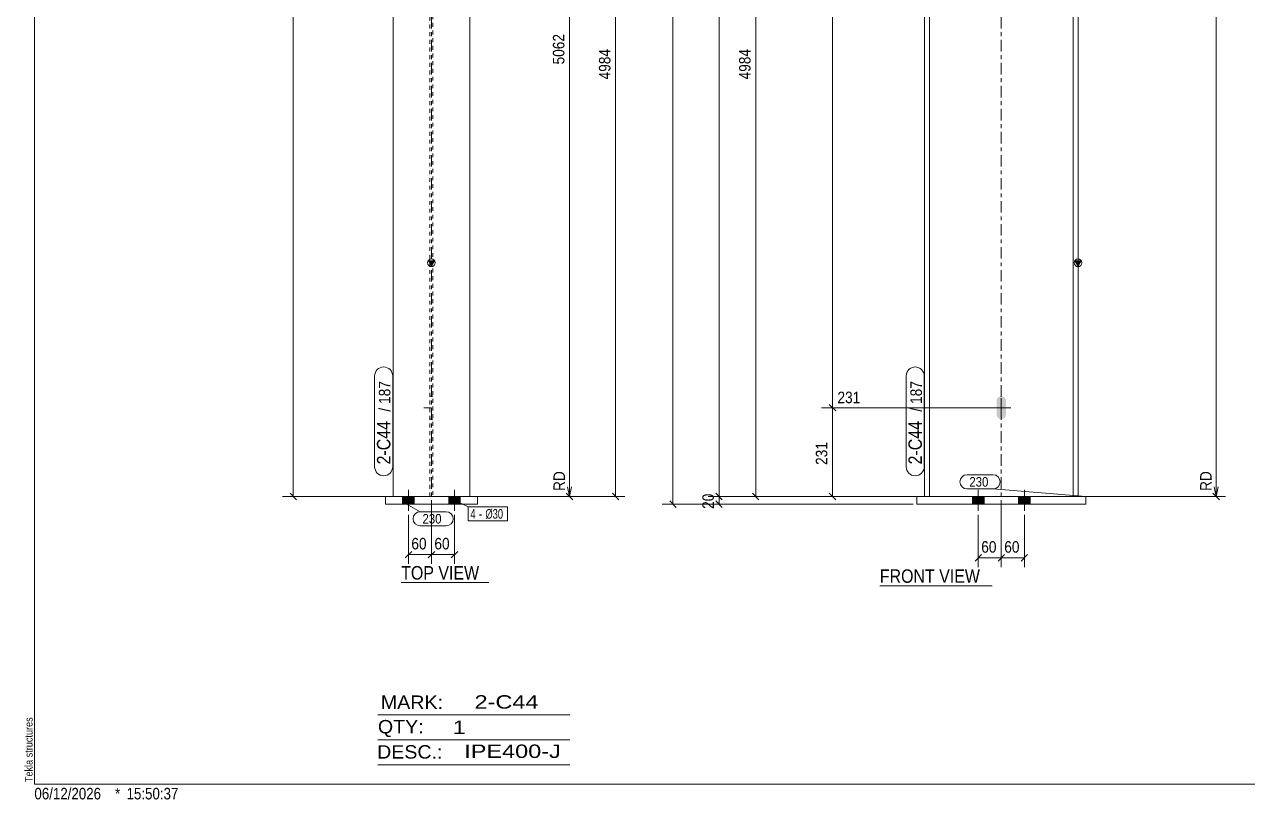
# Model space of a CAD drawing. Header units: millimetres. Extents: x 2 to 579, y 1 to 405.
# Drawn here: x 2.4 to 321.1, y 1 to 203 of the extents above; entities that cross this region are included whole.
import ezdxf

# ---------------------------------------------------------------- set-up
doc = ezdxf.new("R2010")
doc.units = ezdxf.units.MM
for name, pattern in [('XKITLINE00', [0]), ('XKITLINE01', [4, 1, -1, 1, -1]), ('XKITLINE02', [4, 2, -2]), ('XKITLINE03', [6, 3, -1, 1, -1])]:
    doc.linetypes.add(name, pattern=pattern)
for name, color, linetype, lineweight in [('Bolt', 3, 'Continuous', 0), ('BoltMark', 7, 'Continuous', 0), ('Dimensions', 7, 'Continuous', 0), ('DrawingSheet', 5, 'Continuous', 0), ('OtherObjectType', 7, 'Continuous', 0), ('Part', 2, 'Continuous', 0), ('PartMark', 7, 'Continuous', 0)]:
    doc.layers.add(name, color=color, linetype=linetype, lineweight=lineweight)
doc.styles.add('ARIAL', font='ARIAL.TTF')
doc.styles.add('ARIAL_NARROW', font='ARIALN.TTF')

# ---------------------------------------------------------------- blocks, each defined once
blk = doc.blocks.new('*A2')
at = {"layer": 'Bolt'}
for points in [[(257.44, 325.63), (256.96, 325.54), (256.48, 325.63), (256.07, 325.9), (255.8, 326.31), (255.71, 326.79), (255.71, 330.29), (255.8, 330.76), (256.07, 331.17), (256.48, 331.44), (256.96, 331.54), (257.44, 331.44), (257.84, 331.17), (258.11, 330.76), (258.21, 330.29), (258.21, 326.79), (258.11, 326.31), (257.84, 325.9)], [(257.44, 100.17), (256.96, 100.07), (256.48, 100.17), (256.07, 100.44), (255.8, 100.85), (255.71, 101.32), (255.71, 104.82), (255.8, 105.3), (256.07, 105.71), (256.48, 105.98), (256.96, 106.07), (257.44, 105.98), (257.84, 105.71), (258.11, 105.3), (258.21, 104.82), (258.21, 101.32), (258.11, 100.85), (257.84, 100.44)]]:
    blk.add_hatch(color=3, dxfattribs=at).paths.add_polyline_path(points, flags=17)
at = {"layer": 'Bolt', "color": 3, "linetype": 'XKITLINE00', "lineweight": 0}
for p, q in [((259.46, 328.54), (254.46, 328.54)), ((256.96, 331.04), (256.96, 326.04)), ((256.96, 105.57), (256.96, 100.57)), ((259.46, 103.07), (254.46, 103.07))]:
    blk.add_line(p, q, dxfattribs=at)
blk = doc.blocks.new('*A5')
at = {"layer": 'Bolt'}
for points in [[(252.46, 79.95), (252.46, 77.95), (249.46, 77.95), (249.46, 79.95)], [(252.46, 79.95), (252.46, 77.95), (249.46, 77.95), (249.46, 79.95)], [(264.46, 79.95), (264.46, 77.95), (261.46, 77.95), (261.46, 79.95)], [(264.46, 79.95), (264.46, 77.95), (261.46, 77.95), (261.46, 79.95)]]:
    blk.add_hatch(color=3, dxfattribs=at).paths.add_polyline_path(points, flags=17)
at = {"layer": 'Bolt', "color": 3, "linetype": 'XKITLINE00', "lineweight": 0}
for p, q in [((249.46, 79.95), (249.46, 77.95)), ((249.46, 79.95), (249.46, 77.95)), ((250.96, 81.7), (250.96, 76.2)), ((250.96, 81.7), (250.96, 76.2)), ((252.46, 79.95), (252.46, 77.95)), ((252.46, 79.95), (252.46, 77.95)), ((261.46, 79.95), (261.46, 77.95)), ((261.46, 79.95), (261.46, 77.95)), ((262.96, 81.7), (262.96, 76.2)), ((262.96, 81.7), (262.96, 76.2)), ((264.46, 79.95), (264.46, 77.95)), ((264.46, 79.95), (264.46, 77.95))]:
    blk.add_line(p, q, dxfattribs=at)
blk = doc.blocks.new('*A7')
at = {"layer": 'Part'}
blk.add_hatch(color=2, dxfattribs=at).paths.add_polyline_path([(276.16, 141.35), (277.76, 141.35), (276.96, 139.95)], flags=17)
at = {"layer": 'Part', "color": 7, "linetype": 'XKITLINE03', "lineweight": 0}
for p, q in [((256.96, 205.47), (256.96, 382.73)), ((256.96, 69.95), (256.96, 205.37))]:
    blk.add_line(p, q, dxfattribs=at)
at = {"layer": 'Part', "color": 2, "linetype": 'XKITLINE00', "lineweight": 0}
for p, q in [((238.26, 374.7), (236.96, 374.84)), ((236.96, 374.84), (236.96, 205.47)), ((238.26, 374.7), (238.26, 205.47)), ((275.66, 370.76), (275.66, 205.47)), ((276.96, 370.62), (275.66, 370.76)), ((276.96, 205.47), (276.96, 370.62)), ((236.96, 205.37), (236.96, 79.95)), ((238.26, 205.37), (238.26, 79.95)), ((275.66, 205.37), (275.66, 79.95)), ((276.96, 79.95), (276.96, 205.37)), ((276.96, 139.95), (276.16, 141.35)), ((276.16, 141.35), (277.76, 141.35)), ((277.76, 141.35), (276.96, 139.95))]:
    blk.add_line(p, q, dxfattribs=at)
at = {"layer": 'Part', "color": 7, "linetype": 'XKITLINE01', "lineweight": 0}
for p, q in [((275.66, 370.76), (238.26, 374.7)), ((276.96, 79.95), (236.96, 79.95))]:
    blk.add_line(p, q, dxfattribs=at)
at = {"layer": 'Part', "color": 2, "linetype": 'XKITLINE00', "lineweight": 0}
blk.add_circle((276.96, 140.85), 1, dxfattribs=at)
blk = doc.blocks.new('*A11')
at = {"layer": 'Part', "color": 2, "linetype": 'XKITLINE00', "lineweight": 0}
for p, q in [((278.96, 79.95), (234.96, 79.95)), ((234.96, 79.95), (234.96, 77.95)), ((278.96, 79.95), (278.96, 77.95)), ((278.96, 77.95), (234.96, 77.95))]:
    blk.add_line(p, q, dxfattribs=at)
blk = doc.blocks.new('*A13')
at = {"layer": 'Bolt', "color": 3, "linetype": 'XKITLINE02', "lineweight": 0}
for p, q in [((108.05, 331.54), (108.85, 331.54)), ((106.45, 328.54), (110.45, 328.54)), ((108.05, 325.54), (108.85, 325.54)), ((108.05, 106.07), (108.85, 106.07)), ((106.45, 103.07), (110.45, 103.07)), ((108.05, 100.07), (108.85, 100.07))]:
    blk.add_line(p, q, dxfattribs=at)
blk = doc.blocks.new('*A16')
at = {"layer": 'Bolt'}
for points in [[(103.95, 79.95), (103.95, 77.95), (100.95, 77.95), (100.95, 79.95)], [(103.95, 79.95), (103.95, 77.95), (100.95, 77.95), (100.95, 79.95)], [(115.95, 79.95), (115.95, 77.95), (112.95, 77.95), (112.95, 79.95)], [(115.95, 79.95), (115.95, 77.95), (112.95, 77.95), (112.95, 79.95)]]:
    blk.add_hatch(color=3, dxfattribs=at).paths.add_polyline_path(points, flags=17)
at = {"layer": 'Bolt', "color": 3, "linetype": 'XKITLINE00', "lineweight": 0}
for p, q in [((100.95, 79.95), (100.95, 77.95)), ((100.95, 79.95), (100.95, 77.95)), ((102.45, 81.7), (102.45, 76.2)), ((102.45, 81.7), (102.45, 76.2)), ((103.95, 79.95), (103.95, 77.95)), ((103.95, 79.95), (103.95, 77.95)), ((112.95, 79.95), (112.95, 77.95)), ((112.95, 79.95), (112.95, 77.95)), ((114.45, 81.7), (114.45, 76.2)), ((114.45, 81.7), (114.45, 76.2)), ((115.95, 79.95), (115.95, 77.95)), ((115.95, 79.95), (115.95, 77.95))]:
    blk.add_line(p, q, dxfattribs=at)
blk = doc.blocks.new('*A18')
at = {"layer": 'Part'}
blk.add_hatch(color=2, dxfattribs=at).paths.add_polyline_path([(107.65, 141.35), (109.25, 141.35), (108.45, 139.95)], flags=17)
at = {"layer": 'Part', "color": 7, "linetype": 'XKITLINE03', "lineweight": 0}
for p, q in [((108.45, 205.47), (108.45, 382.73)), ((108.45, 69.95), (108.45, 205.37))]:
    blk.add_line(p, q, dxfattribs=at)
at = {"layer": 'Part', "color": 2, "linetype": 'XKITLINE00', "lineweight": 0}
for p, q in [((118.45, 374.84), (98.45, 374.84)), ((98.45, 374.84), (98.45, 205.47)), ((118.45, 205.47), (118.45, 374.84)), ((98.45, 205.37), (98.45, 79.95)), ((118.45, 79.95), (118.45, 205.37)), ((108.45, 139.95), (107.65, 141.35)), ((107.65, 141.35), (109.25, 141.35)), ((109.25, 141.35), (108.45, 139.95))]:
    blk.add_line(p, q, dxfattribs=at)
at = {"layer": 'Part', "color": 7, "linetype": 'XKITLINE01', "lineweight": 0}
for p, q in [((108.05, 374.7), (98.45, 374.7)), ((108.05, 205.47), (108.05, 374.7)), ((108.85, 374.7), (108.85, 205.47)), ((108.85, 374.7), (118.45, 374.7)), ((108.05, 370.76), (98.45, 370.76)), ((98.45, 370.62), (118.45, 370.62)), ((108.85, 370.76), (118.45, 370.76)), ((108.05, 79.95), (108.05, 205.37)), ((108.85, 205.37), (108.85, 79.95)), ((98.45, 79.95), (118.45, 79.95))]:
    blk.add_line(p, q, dxfattribs=at)
at = {"layer": 'Part', "color": 2, "linetype": 'XKITLINE00', "lineweight": 0}
blk.add_circle((108.45, 140.85), 1, dxfattribs=at)
blk = doc.blocks.new('*A22')
at = {"layer": 'Part', "color": 2, "linetype": 'XKITLINE00', "lineweight": 0}
for p, q in [((96.45, 77.95), (96.45, 79.95)), ((96.45, 79.95), (120.45, 79.95)), ((120.45, 79.95), (120.45, 77.95)), ((120.45, 77.95), (96.45, 77.95))]:
    blk.add_line(p, q, dxfattribs=at)
blk = doc.blocks.new('*A28')
at = {"layer": 'DrawingSheet', "color": 5, "linetype": 'XKITLINE00', "lineweight": 0}
for p, q in [((5, 405), (5, 5)), ((5, 5), (579, 5))]:
    blk.add_line(p, q, dxfattribs=at)
at = {"layer": 'DrawingSheet', "color": 5, "style": 'ARIAL', "width": 0.85}
blk.add_text('Tekla structures', height=2, rotation=90, dxfattribs=at).set_placement((4.5, 5.5))
blk = doc.blocks.new('*A32')
at = {"layer": 'OtherObjectType', "color": 6, "linetype": 'XKITLINE00', "lineweight": 0}
for p, q in [((94.5, 23), (144.5, 23)), ((94.5, 16.5), (144.5, 16.5)), ((94.5, 10), (144.5, 10))]:
    blk.add_line(p, q, dxfattribs=at)
at = {"layer": 'OtherObjectType', "color": 6, "style": 'ARIAL_NARROW'}
for s, width, p in [('MARK:', 1.275, (95.27, 24.58)), ('2-C44', 1.525501, (119.69, 24.65)), ('QTY:', 1.275, (94.5, 18.19)), ('1', 1.525501, (113.99, 18.05)), ('DESC.:', 1.275, (94.29, 11.63)), ('IPE400-J', 1.525501, (117, 11.79))]:
    blk.add_text(s, height=3.5, dxfattribs=dict(at, width=width)).set_placement(p)
blk = doc.blocks.new('*A35')
at = {"layer": 'OtherObjectType', "color": 7, "style": 'ARIAL_NARROW', "width": 1.008832}
for s, p in [('06/12/2026', (4.99, 1)), ('*', (26, 1)), ('15:50:37', (29, 1))]:
    blk.add_text(s, height=3, dxfattribs=at).set_placement(p)
blk = doc.blocks.new('*A36')
at = {"layer": 'Dimensions', "color": 7, "linetype": 'XKITLINE00', "lineweight": 0}
for p, q in [((170.55, 376.68), (172.25, 374.98)), ((236.06, 375.83), (168.55, 375.83)), ((171.4, 77.95), (171.4, 375.83)), ((233.96, 77.95), (168.55, 77.95)), ((170.55, 78.8), (172.25, 77.1))]:
    blk.add_line(p, q, dxfattribs=at)
at = {"layer": 'Dimensions', "color": 3}
for p in [(171.4, 375.83), (171.4, 77.95)]:
    blk.add_point(p, dxfattribs=at)
at = {"layer": 'Dimensions', "color": 3, "style": 'ARIAL', "width": 0.85}
blk.add_text('5699', height=3, rotation=90.0002, dxfattribs=at).set_placement((170.05, 222.44))
blk = doc.blocks.new('*A37')
at = {"layer": 'Dimensions', "color": 7, "linetype": 'XKITLINE00', "lineweight": 0}
for p, q in [((235.96, 79.95), (180.55, 79.95)), ((182.55, 80.8), (184.25, 79.1)), ((183.4, 77.95), (183.4, 79.95)), ((233.96, 77.95), (180.55, 77.95)), ((182.55, 78.8), (184.25, 77.1))]:
    blk.add_line(p, q, dxfattribs=at)
at = {"layer": 'Dimensions', "color": 3}
for p in [(183.4, 79.95), (183.4, 77.95)]:
    blk.add_point(p, dxfattribs=at)
at = {"layer": 'Dimensions', "color": 3, "style": 'ARIAL', "width": 0.85}
blk.add_text('20', height=3, rotation=90.0002, dxfattribs=at).set_placement((182.05, 76.72))
blk = doc.blocks.new('*A38')
at = {"layer": 'Dimensions', "color": 7, "linetype": 'XKITLINE00', "lineweight": 0}
for p, q in [((235.96, 374.84), (180.55, 374.84)), ((182.55, 375.69), (184.25, 373.99)), ((183.4, 79.95), (183.4, 374.84)), ((235.96, 79.95), (180.55, 79.95)), ((182.55, 80.8), (184.25, 79.1))]:
    blk.add_line(p, q, dxfattribs=at)
at = {"layer": 'Dimensions', "color": 3}
for p in [(183.4, 374.84), (183.4, 79.95)]:
    blk.add_point(p, dxfattribs=at)
at = {"layer": 'Dimensions', "color": 3, "style": 'ARIAL', "width": 0.85}
blk.add_text('5669', height=3, rotation=90.0002, dxfattribs=at).set_placement((182.05, 222.94))
blk = doc.blocks.new('*A40')
at = {"layer": 'Dimensions', "color": 7, "linetype": 'XKITLINE00', "lineweight": 0}
for p, q in [((237.26, 306.27), (190.11, 306.27)), ((192.11, 307.12), (193.81, 305.43)), ((192.96, 79.95), (192.96, 306.27)), ((235.96, 79.95), (190.11, 79.95)), ((192.11, 80.8), (193.81, 79.1))]:
    blk.add_line(p, q, dxfattribs=at)
at = {"layer": 'Dimensions', "color": 3}
for p in [(192.96, 306.27), (192.96, 79.95)]:
    blk.add_point(p, dxfattribs=at)
at = {"layer": 'Dimensions', "color": 3, "style": 'ARIAL', "width": 0.85}
blk.add_text('4984', height=3, dxfattribs=at).set_placement((194.26, 307.47))
blk.add_text('4984', height=3, rotation=90.0002, dxfattribs=at).set_placement((191.61, 188.66))
blk = doc.blocks.new('*A42')
at = {"layer": 'Dimensions', "color": 7, "linetype": 'XKITLINE00', "lineweight": 0}
for p, q in [((255.96, 103.07), (210.11, 103.07)), ((212.11, 103.92), (213.81, 102.23)), ((212.96, 79.95), (212.96, 103.07)), ((235.96, 79.95), (210.11, 79.95)), ((212.11, 80.8), (213.81, 79.1))]:
    blk.add_line(p, q, dxfattribs=at)
at = {"layer": 'Dimensions', "color": 3}
for p in [(212.96, 103.07), (212.96, 79.95)]:
    blk.add_point(p, dxfattribs=at)
at = {"layer": 'Dimensions', "color": 3, "style": 'ARIAL', "width": 0.85}
blk.add_text('231', height=3, dxfattribs=at).set_placement((214.26, 104.27))
blk.add_text('231', height=3, rotation=90.0002, dxfattribs=at).set_placement((211.61, 88.17))
blk = doc.blocks.new('*A43')
at = {"layer": 'Dimensions', "color": 7, "linetype": 'XKITLINE00', "lineweight": 0}
for p, q in [((255.96, 328.54), (210.11, 328.54)), ((212.11, 329.38), (213.81, 327.69)), ((212.96, 103.07), (212.96, 328.54)), ((255.96, 103.07), (210.11, 103.07)), ((212.11, 103.92), (213.81, 102.23))]:
    blk.add_line(p, q, dxfattribs=at)
at = {"layer": 'Dimensions', "color": 3}
for p in [(212.96, 328.54), (212.96, 103.07)]:
    blk.add_point(p, dxfattribs=at)
at = {"layer": 'Dimensions', "color": 3, "style": 'ARIAL', "width": 0.85}
blk.add_text('5206', height=3, dxfattribs=at).set_placement((214.26, 329.74))
blk.add_text('4975', height=3, rotation=90.0002, dxfattribs=at).set_placement((211.61, 211.35))
blk = doc.blocks.new('*A45')
at = {"layer": 'Dimensions', "color": 7, "linetype": 'XKITLINE00', "lineweight": 0}
for p, q in [((281.66, 342.39), (315.36, 342.39)), ((312.11, 343.24), (313.81, 341.54)), ((312.96, 79.95), (312.96, 342.39)), ((312.96, 87.17), (312.96, 79.95)), ((277.96, 79.95), (315.36, 79.95)), ((277.96, 79.95), (315.36, 79.95)), ((312.11, 80.8), (313.81, 79.1)), ((312.46, 82.45), (312.96, 79.95)), ((313.46, 82.45), (312.96, 79.95))]:
    blk.add_line(p, q, dxfattribs=at)
at = {"layer": 'Dimensions', "color": 3}
for p in [(312.96, 342.39), (312.96, 79.95)]:
    blk.add_point(p, dxfattribs=at)
at = {"layer": 'Dimensions', "color": 7}
blk.add_point((312.96, 79.95), dxfattribs=at)
at = {"layer": 'Dimensions', "color": 3, "style": 'ARIAL', "width": 0.85}
blk.add_text('5345', height=3, dxfattribs=at).set_placement((298.26, 343.59))
for s, p in [('5345', (311.61, 206.72)), ('RD', (311.76, 81.39))]:
    blk.add_text(s, height=3, rotation=90.0002, dxfattribs=at).set_placement(p)
blk = doc.blocks.new('*A49')
at = {"layer": 'Dimensions', "color": 7, "linetype": 'XKITLINE00', "lineweight": 0}
for p, q in [((256.96, 78.95), (256.96, 61.55)), ((250.96, 75.2), (250.96, 61.55)), ((251.81, 64.8), (250.11, 63.1)), ((250.96, 63.95), (256.96, 63.95)), ((257.81, 64.8), (256.11, 63.1))]:
    blk.add_line(p, q, dxfattribs=at)
at = {"layer": 'Dimensions', "color": 3}
for p in [(250.96, 63.95), (256.96, 63.95)]:
    blk.add_point(p, dxfattribs=at)
at = {"layer": 'Dimensions', "color": 3, "style": 'ARIAL', "width": 0.85}
blk.add_text('60', height=3, dxfattribs=at).set_placement((251.73, 65.3))
blk = doc.blocks.new('*A50')
at = {"layer": 'Dimensions', "color": 7, "linetype": 'XKITLINE00', "lineweight": 0}
for p, q in [((256.96, 78.95), (256.96, 61.55)), ((262.96, 75.2), (262.96, 61.55)), ((257.81, 64.8), (256.11, 63.1)), ((256.96, 63.95), (262.96, 63.95)), ((263.81, 64.8), (262.11, 63.1))]:
    blk.add_line(p, q, dxfattribs=at)
at = {"layer": 'Dimensions', "color": 3}
for p in [(256.96, 63.95), (262.96, 63.95)]:
    blk.add_point(p, dxfattribs=at)
at = {"layer": 'Dimensions', "color": 3, "style": 'ARIAL', "width": 0.85}
blk.add_text('60', height=3, dxfattribs=at).set_placement((257.73, 65.3))
blk = doc.blocks.new('*A56')
at = {"layer": 'PartMark', "color": 7, "linetype": 'XKITLINE00', "lineweight": 0}
for p, q in [((248.03, 85.61), (254.79, 85.61)), ((248.03, 81.91), (254.79, 81.91)), ((278.96, 79.95), (254.79, 81.91))]:
    blk.add_line(p, q, dxfattribs=at)
for centre, start, end in [((248.03, 83.76), 90, 270), ((254.79, 83.76), 270, 90)]:
    blk.add_arc(centre, 1.85, start, end, dxfattribs=at)
at = {"layer": 'PartMark', "color": 3, "style": 'ARIAL', "width": 0.85}
blk.add_text('230', height=2.5, dxfattribs=at).set_placement((248.63, 82.51))
blk = doc.blocks.new('*A58')
at = {"layer": 'PartMark', "color": 7, "linetype": 'XKITLINE00', "lineweight": 0}
for p, q in [((232.16, 87.7), (232.16, 111.35)), ((236.86, 87.7), (236.86, 111.35))]:
    blk.add_line(p, q, dxfattribs=at)
for centre, start, end in [((234.51, 111.35), 0, 180), ((234.51, 87.7), 180, 0)]:
    blk.add_arc(centre, 2.35, start, end, dxfattribs=at)
at = {"layer": 'PartMark', "color": 3, "style": 'ARIAL', "width": 0.85}
for s, p in [('187', (236.26, 104.07)), ('/', (236.26, 102.06))]:
    blk.add_text(s, height=3, rotation=90.0002, dxfattribs=at).set_placement(p)
at = {"layer": 'PartMark', "color": 1, "style": 'ARIAL', "width": 0.85}
blk.add_text('2-C44', height=3.5, rotation=90.0002, dxfattribs=at).set_placement((236.26, 88.3))
blk = doc.blocks.new('*A61')
at = {"layer": 'OtherObjectType', "color": 7, "linetype": 'XKITLINE00', "lineweight": 0}
blk.add_line((225.3, 56.7), (254.6, 56.7), dxfattribs=at)
at = {"layer": 'OtherObjectType', "color": 7, "style": 'ARIAL', "width": 0.85}
blk.add_text('FRONT VIEW', height=3.5, dxfattribs=at).set_placement((225.3, 57.45))
blk = doc.blocks.new('*A63')
at = {"layer": 'Dimensions', "color": 7, "linetype": 'XKITLINE00', "lineweight": 0}
for p, q in [((108.45, 78.95), (108.45, 62.4)), ((102.45, 75.2), (102.45, 62.4)), ((103.3, 65.65), (101.6, 63.96)), ((102.45, 64.8), (108.45, 64.8)), ((109.3, 65.65), (107.6, 63.96))]:
    blk.add_line(p, q, dxfattribs=at)
at = {"layer": 'Dimensions', "color": 3}
for p in [(102.45, 64.8), (108.45, 64.8)]:
    blk.add_point(p, dxfattribs=at)
at = {"layer": 'Dimensions', "color": 3, "style": 'ARIAL', "width": 0.85}
blk.add_text('60', height=3, dxfattribs=at).set_placement((103.22, 66.15))
blk = doc.blocks.new('*A64')
at = {"layer": 'Dimensions', "color": 7, "linetype": 'XKITLINE00', "lineweight": 0}
for p, q in [((108.45, 78.95), (108.45, 62.4)), ((114.45, 75.2), (114.45, 62.4)), ((109.3, 65.65), (107.6, 63.96)), ((108.45, 64.8), (114.45, 64.8)), ((115.3, 65.65), (113.6, 63.96))]:
    blk.add_line(p, q, dxfattribs=at)
at = {"layer": 'Dimensions', "color": 3}
for p in [(108.45, 64.8), (114.45, 64.8)]:
    blk.add_point(p, dxfattribs=at)
at = {"layer": 'Dimensions', "color": 3, "style": 'ARIAL', "width": 0.85}
blk.add_text('60', height=3, dxfattribs=at).set_placement((109.22, 66.15))
blk = doc.blocks.new('*A67')
at = {"layer": 'Dimensions', "color": 7, "linetype": 'XKITLINE00', "lineweight": 0}
for p, q in [((92.05, 342.12), (69.6, 342.12)), ((71.6, 342.97), (73.3, 341.27)), ((72.45, 79.95), (72.45, 342.12)), ((97.45, 79.95), (69.6, 79.95)), ((71.6, 80.8), (73.3, 79.1))]:
    blk.add_line(p, q, dxfattribs=at)
at = {"layer": 'Dimensions', "color": 3}
for p in [(72.45, 342.12), (72.45, 79.95)]:
    blk.add_point(p, dxfattribs=at)
at = {"layer": 'Dimensions', "color": 3, "style": 'ARIAL', "width": 0.85}
blk.add_text('5342', height=3, dxfattribs=at).set_placement((73.75, 343.32))
blk.add_text('5342', height=3, rotation=90.0002, dxfattribs=at).set_placement((71.1, 206.59))
blk = doc.blocks.new('*A69')
at = {"layer": 'Dimensions', "color": 7, "linetype": 'XKITLINE00', "lineweight": 0}
for p, q in [((109.05, 306.27), (158.85, 306.27)), ((155.6, 307.12), (157.3, 305.43)), ((156.45, 79.95), (156.45, 306.27)), ((119.45, 79.95), (158.85, 79.95)), ((155.6, 80.8), (157.3, 79.1))]:
    blk.add_line(p, q, dxfattribs=at)
at = {"layer": 'Dimensions', "color": 3}
for p in [(156.45, 306.27), (156.45, 79.95)]:
    blk.add_point(p, dxfattribs=at)
at = {"layer": 'Dimensions', "color": 3, "style": 'ARIAL', "width": 0.85}
blk.add_text('4984', height=3, dxfattribs=at).set_placement((146.25, 307.47))
blk.add_text('4984', height=3, rotation=90.0002, dxfattribs=at).set_placement((155.1, 188.66))
blk = doc.blocks.new('*A71')
at = {"layer": 'Dimensions', "color": 7, "linetype": 'XKITLINE00', "lineweight": 0}
for p, q in [((114.45, 314.08), (146.85, 314.08)), ((143.6, 314.92), (145.3, 313.23)), ((144.45, 79.95), (144.45, 314.08)), ((144.45, 87.17), (144.45, 79.95)), ((119.45, 79.95), (146.85, 79.95)), ((119.45, 79.95), (146.85, 79.95)), ((143.6, 80.8), (145.3, 79.1)), ((143.95, 82.45), (144.45, 79.95)), ((144.95, 82.45), (144.45, 79.95))]:
    blk.add_line(p, q, dxfattribs=at)
at = {"layer": 'Dimensions', "color": 3}
for p in [(144.45, 314.08), (144.45, 79.95)]:
    blk.add_point(p, dxfattribs=at)
at = {"layer": 'Dimensions', "color": 7}
blk.add_point((144.45, 79.95), dxfattribs=at)
at = {"layer": 'Dimensions', "color": 3, "style": 'ARIAL', "width": 0.85}
blk.add_text('5062', height=3, dxfattribs=at).set_placement((129.75, 315.28))
for s, p in [('5062', (143.1, 192.56)), ('RD', (143.25, 81.39))]:
    blk.add_text(s, height=3, rotation=90.0002, dxfattribs=at).set_placement(p)
blk = doc.blocks.new('*A79')
at = {"layer": 'BoltMark', "color": 7, "linetype": 'XKITLINE00', "lineweight": 0}
for p, q in [((114.45, 78.95), (117.99, 77.26)), ((117.99, 77.26), (128.28, 77.26)), ((117.99, 73.56), (117.99, 77.26)), ((128.28, 73.56), (128.28, 77.26)), ((117.99, 73.56), (128.28, 73.56))]:
    blk.add_line(p, q, dxfattribs=at)
at = {"layer": 'BoltMark', "color": 3, "style": 'ARIAL_NARROW', "width": 0.85}
for s, p in [('4', (118.59, 74.16)), ('Ø30', (122.51, 74.16)), ('-', (120.86, 74.16))]:
    blk.add_text(s, height=2.5, dxfattribs=at).set_placement(p)
blk = doc.blocks.new('*A81')
at = {"layer": 'PartMark', "color": 7, "linetype": 'XKITLINE00', "lineweight": 0}
for p, q in [((101.28, 78.38), (105.52, 75.99)), ((105.52, 75.99), (112.28, 75.99)), ((105.52, 72.29), (112.28, 72.29))]:
    blk.add_line(p, q, dxfattribs=at)
for centre, start, end in [((105.52, 74.14), 90, 270), ((112.28, 74.14), 270, 90)]:
    blk.add_arc(centre, 1.85, start, end, dxfattribs=at)
at = {"layer": 'PartMark', "color": 3, "style": 'ARIAL', "width": 0.85}
blk.add_text('230', height=2.5, dxfattribs=at).set_placement((106.12, 72.89))
blk = doc.blocks.new('*A85')
at = {"layer": 'PartMark', "color": 7, "linetype": 'XKITLINE00', "lineweight": 0}
for p, q in [((93.65, 87.7), (93.65, 111.35)), ((98.35, 87.7), (98.35, 111.35))]:
    blk.add_line(p, q, dxfattribs=at)
for centre, start, end in [((96, 111.35), 0, 180), ((96, 87.7), 180, 0)]:
    blk.add_arc(centre, 2.35, start, end, dxfattribs=at)
at = {"layer": 'PartMark', "color": 3, "style": 'ARIAL', "width": 0.85}
for s, p in [('187', (97.75, 104.07)), ('/', (97.75, 102.06))]:
    blk.add_text(s, height=3, rotation=90.0002, dxfattribs=at).set_placement(p)
at = {"layer": 'PartMark', "color": 1, "style": 'ARIAL', "width": 0.85}
blk.add_text('2-C44', height=3.5, rotation=90.0002, dxfattribs=at).set_placement((97.75, 88.3))
blk = doc.blocks.new('*A86')
at = {"layer": 'OtherObjectType', "color": 7, "linetype": 'XKITLINE00', "lineweight": 0}
blk.add_line((100.56, 57.55), (123.39, 57.55), dxfattribs=at)
at = {"layer": 'OtherObjectType', "color": 7, "style": 'ARIAL', "width": 0.85}
blk.add_text('TOP VIEW', height=3.5, dxfattribs=at).set_placement((100.56, 58.3))

msp = doc.modelspace()

# ---------------------------------------------------------------- block references
at = {"lineweight": 0}
for name in ['*A28', '*A36', '*A38', '*A67', '*A45', '*A13', '*A43', '*A2', '*A71', '*A69', '*A40', '*A85', '*A58', '*A42', '*A56', '*A22', '*A16', '*A37', '*A11', '*A5', '*A81', '*A63', '*A64', '*A79', '*A49', '*A50', '*A86', '*A61', '*A32', '*A35']:
    msp.add_blockref(name, (0, 0), dxfattribs=at)
at = {"layer": 'Part', "lineweight": 0}
for name in ['*A18', '*A7']:
    msp.add_blockref(name, (0, 0), dxfattribs=at)

doc.saveas('drawing.dxf')
